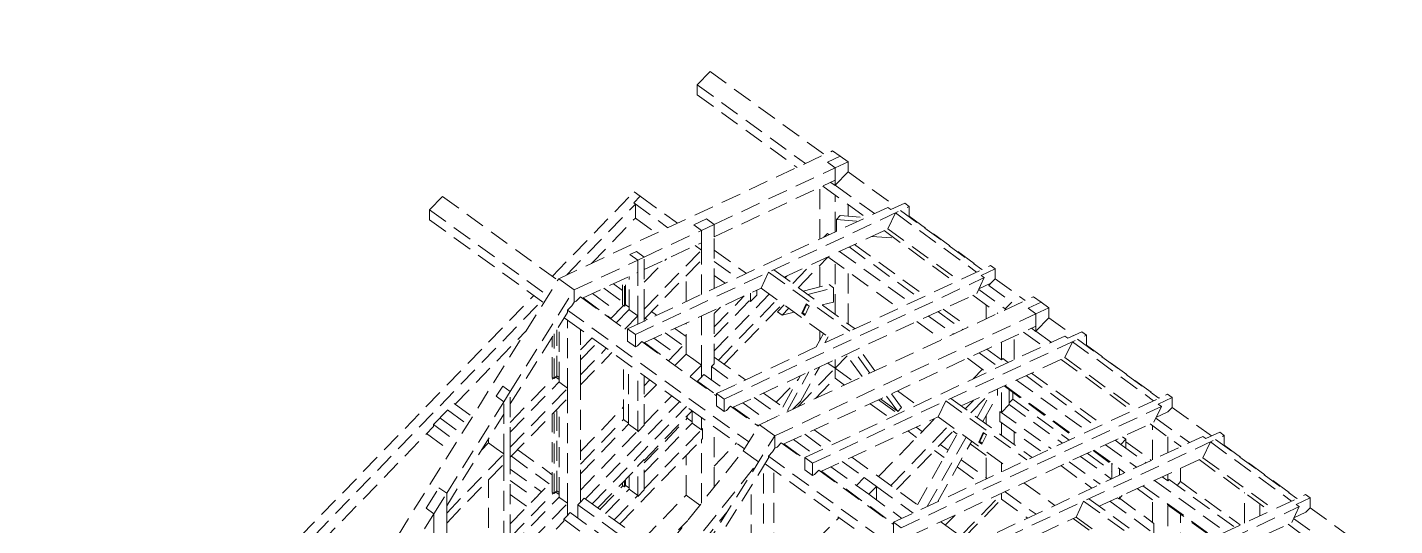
# Model space of a CAD drawing. Header units: millimetres. Extents: x 0 to 10920, y 0 to 297.
# Drawn here: x 4631.4 to 4904.7, y 197.4 to 297 of the extents above; entities that cross this region are included whole.
import ezdxf

# ---------------------------------------------------------------- set-up
doc = ezdxf.new("R2010")
doc.units = ezdxf.units.MM
doc.linetypes.add('K5LT_DASHED', pattern=[6, 4, -2])
doc.layers.add('Системный слой', color=7, linetype='Continuous')

# ---------------------------------------------------------------- blocks, each defined once
blk = doc.blocks.new('U349')
at = {"layer": 'Системный слой', "color": 7, "linetype": 'K5LT_DASHED', "lineweight": 18}
for p, q in [((4765.27, 285.53), (4767.84, 288.18)), ((4767.84, 288.18), (4790.7, 271.57)), ((4765.27, 283.53), (4765.27, 285.53)), ((4765.27, 285.53), (4786.91, 269.8)), ((4765.27, 283.53), (4785.23, 269.02)), ((4737.59, 246.77), (4792.35, 272.34)), ((4791.31, 270.03), (4793.88, 271.23)), ((4792.35, 272.34), (4793.88, 271.23)), ((4793.88, 271.23), (4795.42, 270.12)), ((4768.68, 257.63), (4792.84, 268.92)), ((4791.31, 270.03), (4792.84, 268.92)), ((4792.84, 268.92), (4795.42, 270.12)), ((4792.84, 265.39), (4792.84, 268.92)), ((4792.84, 265.49), (4795.42, 268.14)), ((4795.42, 268.14), (4795.42, 270.12)), ((4795.42, 268.14), (4805.1, 261.11)), ((4768.68, 255.16), (4792.84, 266.44)), ((4790.37, 265.29), (4799.02, 259)), ((4791.96, 266.03), (4792.84, 265.39)), ((4792.84, 265.49), (4800.7, 259.78)), ((4711.79, 260.53), (4714.36, 263.19)), ((4714.36, 263.19), (4737.39, 246.45)), ((4736.31, 247.24), (4752.67, 264.13)), ((4752.61, 261.91), (4753.89, 263.24)), ((4752.67, 264.13), (4753.89, 263.24)), ((4753.89, 263.24), (4761.31, 257.85)), ((4789.78, 254.68), (4789.78, 265.01)), ((4792.84, 256.12), (4792.84, 263.49)), ((4711.79, 258.53), (4711.79, 260.53)), ((4711.79, 260.53), (4735.44, 243.35)), ((4739.19, 247.52), (4752.91, 261.69)), ((4751.37, 236.75), (4803.35, 261.02)), ((4752.61, 261.91), (4759.41, 256.96)), ((4752.91, 258.89), (4752.91, 261.69)), ((4752.91, 235.64), (4807.67, 261.21)), ((4795.42, 259.27), (4795.42, 261.62)), ((4803.35, 261.02), (4803.96, 260.58)), ((4803.37, 256.73), (4804.88, 259.91)), ((4803.96, 260.58), (4806.75, 261.88)), ((4804.88, 259.91), (4821.12, 248.11)), ((4805.92, 260.39), (4822.16, 248.59)), ((4806.75, 261.88), (4807.67, 261.21)), ((4807.67, 259.24), (4807.67, 261.21)), ((4711.79, 258.53), (4734.58, 241.97)), ((4744.14, 249.83), (4752.91, 258.89)), ((4752.91, 258.89), (4757.07, 255.87)), ((4764.57, 257.54), (4767.14, 258.74)), ((4764.57, 257.54), (4766.1, 256.43)), ((4766.1, 256.43), (4768.68, 257.63)), ((4767.14, 258.74), (4768.68, 257.63)), ((4768.68, 255.16), (4768.68, 257.63)), ((4793.1, 258.58), (4793.87, 259.38)), ((4793.1, 256.24), (4793.1, 258.58)), ((4793.1, 258.58), (4797.44, 258.26)), ((4793.87, 259.38), (4799.02, 259)), ((4807.61, 259.17), (4807.67, 259.24)), ((4807.67, 259.24), (4822.26, 248.64)), ((4754.66, 251.09), (4766.1, 256.43)), ((4766.1, 253.96), (4766.1, 256.43)), ((4768.68, 244.83), (4768.68, 255.16)), ((4782.66, 247.06), (4803.37, 256.73)), ((4790.6, 255.07), (4791.31, 255.8)), ((4791.31, 255.8), (4791.65, 255.56)), ((4800.17, 255.23), (4804.67, 254.9)), ((4802.63, 256.38), (4816.79, 246.09)), ((4803.37, 256.73), (4817.54, 246.43)), ((4751.84, 251.6), (4753.13, 252.2)), ((4751.84, 251.6), (4753.38, 250.49)), ((4753.13, 252.2), (4754.66, 251.09)), ((4754.66, 248.62), (4766.1, 253.96)), ((4754.66, 240.68), (4766.1, 252.49)), ((4764.88, 253.39), (4766.1, 252.49)), ((4766.1, 252.49), (4766.1, 253.96)), ((4766.1, 250.49), (4766.1, 252.49)), ((4768.68, 252.5), (4775.1, 247.83)), ((4793.74, 252.23), (4807.91, 241.94)), ((4795.63, 253.12), (4809.8, 242.82)), ((4796.7, 253.61), (4810.86, 243.32)), ((4740.65, 244.55), (4753.38, 250.49)), ((4753.38, 250.49), (4754.66, 251.09)), ((4753.38, 248.02), (4753.38, 250.49)), ((4754.66, 240.68), (4754.66, 251.09)), ((4754.66, 246.07), (4759.16, 250.72)), ((4754.66, 238.68), (4766.1, 250.49)), ((4766.1, 243.63), (4766.1, 250.49)), ((4768.68, 250.23), (4773.2, 246.94)), ((4769.15, 223.84), (4823.91, 249.41)), ((4784.36, 245.83), (4787.94, 249.53)), ((4785.5, 245), (4791.31, 251)), ((4789.78, 245.14), (4789.78, 249.42)), ((4791.31, 251), (4791.31, 251.1)), ((4791.39, 251.14), (4805.56, 240.84)), ((4792.84, 239.66), (4792.84, 250.08)), ((4822.04, 247.44), (4824.83, 248.74)), ((4823.91, 249.41), (4824.83, 248.74)), ((4824.83, 246.77), (4824.83, 248.74)), ((4667.26, 134.45), (4737.59, 246.77)), ((4737.59, 246.77), (4740.65, 244.55)), ((4742.33, 242.86), (4753.38, 248.02)), ((4750.31, 241.58), (4750.31, 246.59)), ((4750.71, 241.29), (4750.71, 246.77)), ((4750.97, 241.56), (4750.97, 246.89)), ((4751.66, 240.6), (4751.66, 247.21)), ((4753.38, 239.36), (4753.38, 248.02)), ((4763.04, 242.2), (4763.04, 247.33)), ((4768.68, 247.43), (4770.86, 245.85)), ((4770.68, 222.72), (4822.65, 246.99)), ((4778.04, 244.9), (4779.55, 248.08)), ((4779.55, 248.08), (4795.79, 236.28)), ((4780.59, 248.57), (4796.83, 236.76)), ((4782.83, 246.94), (4783.17, 247.3)), ((4795.42, 237.79), (4795.42, 248.21)), ((4821.14, 243.82), (4822.65, 246.99)), ((4822.04, 247.44), (4822.65, 246.99)), ((4823.95, 245.86), (4824.83, 246.77)), ((4824.83, 246.77), (4830.84, 242.4)), ((4673.48, 182.4), (4732.6, 243.41)), ((4727.92, 224.22), (4740.65, 244.55)), ((4740.65, 242.07), (4740.65, 244.55)), ((4744.35, 243.8), (4749.34, 240.18)), ((4746.63, 244.86), (4750.31, 242.19)), ((4748.52, 245.75), (4750.31, 244.45)), ((4754.59, 233.95), (4778.04, 244.9)), ((4768.68, 232.34), (4779.69, 243.7)), ((4768.68, 237.14), (4774.68, 243.33)), ((4772.36, 221.04), (4821.14, 243.82)), ((4775.9, 242.59), (4775.9, 243.9)), ((4775.9, 242.19), (4777.18, 243.51)), ((4777.18, 243.51), (4777.18, 244.5)), ((4778.04, 244.9), (4792.21, 234.61)), ((4786.46, 244.3), (4791.62, 245.61)), ((4787.38, 243.63), (4792.54, 244.94)), ((4791.62, 245.61), (4792.54, 244.94)), ((4792.54, 242.11), (4792.54, 244.94)), ((4820.4, 243.47), (4825.37, 239.85)), ((4821.54, 244.64), (4826.86, 240.77)), ((4821.59, 244.76), (4823.95, 245.86)), ((4823.55, 245.44), (4823.95, 245.86)), ((4823.55, 245.44), (4828.14, 242.1)), ((4676.29, 182.61), (4734.13, 242.3)), ((4739.36, 240.49), (4740.2, 241.36)), ((4740.2, 241.36), (4740.65, 242.07)), ((4740.65, 242.07), (4741.1, 242.28)), ((4741.1, 242.28), (4741.94, 243.15)), ((4741.94, 243.15), (4751.37, 236.29)), ((4742.46, 242.92), (4748.05, 238.85)), ((4747.97, 238.76), (4750.54, 241.42)), ((4749.09, 237.95), (4751.66, 240.6)), ((4750.31, 241.58), (4750.71, 241.29)), ((4750.71, 241.29), (4750.97, 241.56)), ((4750.97, 241.56), (4751.66, 241.06)), ((4751.66, 240.6), (4751.84, 240.47)), ((4754.66, 238.68), (4754.66, 240.68)), ((4768.68, 235.14), (4775.9, 242.59)), ((4768.68, 239.83), (4769.91, 241.11)), ((4768.68, 229.75), (4768.68, 240.53)), ((4769.51, 230.5), (4781.22, 242.59)), ((4770.64, 229.67), (4782.36, 241.76)), ((4775.67, 242.35), (4775.9, 242.19)), ((4775.9, 242.19), (4775.9, 242.59)), ((4777.73, 217.6), (4832.49, 243.17)), ((4781.33, 240.17), (4782.67, 241.54)), ((4782.25, 239.5), (4783.59, 240.87)), ((4786.16, 239.86), (4787.06, 241.77)), ((4786.36, 239.96), (4787.18, 241.68)), ((4786.77, 239.41), (4787.68, 241.32)), ((4787.06, 241.77), (4787.68, 241.32)), ((4790.27, 241.54), (4792.54, 242.11)), ((4814.47, 240.7), (4819.44, 237.08)), ((4823.03, 238.75), (4823.03, 241.56)), ((4826.86, 240.77), (4828.14, 242.1)), ((4826.86, 240.54), (4826.86, 240.77)), ((4826.86, 240.77), (4827.05, 240.63)), ((4831.45, 240.86), (4834.02, 242.06)), ((4831.45, 240.86), (4832.98, 239.75)), ((4832.49, 243.17), (4834.02, 242.06)), ((4832.98, 239.75), (4835.56, 240.95)), ((4834.02, 242.06), (4835.56, 240.95)), ((4835.56, 238.97), (4835.56, 240.95)), ((4727.92, 221.74), (4739.36, 240.02)), ((4738.71, 238.97), (4739.36, 238.49)), ((4739.36, 240.49), (4775.58, 214.18)), ((4739.36, 240.02), (4739.36, 240.49)), ((4739.36, 238.49), (4774.72, 212.8)), ((4739.36, 224.89), (4739.36, 238.49)), ((4750.81, 236.7), (4753.38, 239.36)), ((4751.84, 240.47), (4753.38, 239.36)), ((4753.38, 237.69), (4753.38, 239.36)), ((4754.66, 238.29), (4754.66, 238.68)), ((4754.86, 238.88), (4755.28, 238.58)), ((4756.14, 240.21), (4757.17, 239.46)), ((4763.04, 231.72), (4763.04, 237.9)), ((4766.1, 229.49), (4766.1, 239.33)), ((4780.79, 215.38), (4832.98, 239.75)), ((4781.33, 240.17), (4782.25, 239.5)), ((4782.25, 239.5), (4784.64, 240.11)), ((4786.16, 239.86), (4786.36, 239.96)), ((4786.16, 239.86), (4786.77, 239.41)), ((4786.36, 239.96), (4786.86, 239.6)), ((4809.16, 238.22), (4814.14, 234.61)), ((4811.51, 239.32), (4816.49, 235.7)), ((4813.4, 240.2), (4818.38, 236.59)), ((4832.98, 236.22), (4832.98, 239.75)), ((4832.98, 236.32), (4835.56, 238.97)), ((4835.56, 238.97), (4840.49, 235.39)), ((4716.89, 221.71), (4731.03, 236.3)), ((4736.3, 227.12), (4736.3, 235.13)), ((4736.7, 226.83), (4736.7, 235.76)), ((4737.21, 227.36), (4737.21, 236.58)), ((4737.65, 226.14), (4737.65, 237.28)), ((4741.94, 227.55), (4741.94, 236.63)), ((4751.37, 234.28), (4751.37, 236.75)), ((4751.37, 236.75), (4752.91, 235.64)), ((4752.91, 233.17), (4752.91, 235.64)), ((4758.88, 235.96), (4762.43, 233.38)), ((4760.78, 236.84), (4763.04, 235.2)), ((4782.47, 213.69), (4832.98, 237.27)), ((4786.77, 211.03), (4838.74, 235.3)), ((4788.3, 209.92), (4843.06, 235.49)), ((4789.05, 233.13), (4790.54, 235.82)), ((4789.78, 234.45), (4789.78, 236.37)), ((4790.79, 233.94), (4791.46, 235.15)), ((4828.66, 230.6), (4828.66, 235.26)), ((4830.51, 236.12), (4834.41, 233.28)), ((4832.1, 236.86), (4832.98, 236.22)), ((4832.98, 236.32), (4836.09, 234.06)), ((4838.74, 235.3), (4839.35, 234.86)), ((4839.35, 234.86), (4842.14, 236.16)), ((4842.14, 236.16), (4843.06, 235.49)), ((4843.06, 233.52), (4843.06, 235.49)), ((4741.94, 232.54), (4744.26, 234.94)), ((4741.94, 230.57), (4745.38, 234.12)), ((4741.94, 227.55), (4747.1, 232.88)), ((4751.37, 234.28), (4752.91, 233.17)), ((4752.91, 233.17), (4753.35, 233.37)), ((4753.35, 233.37), (4754.19, 234.24)), ((4754.19, 234.24), (4769.15, 223.37)), ((4754.66, 233.9), (4754.66, 233.99)), ((4754.72, 234.01), (4759.6, 230.46)), ((4756.61, 234.9), (4760.89, 231.79)), ((4759.51, 230.37), (4763.04, 234.01)), ((4799.8, 227.91), (4796.59, 232.35)), ((4800.81, 228.38), (4797.59, 232.82)), ((4823.14, 232.68), (4826.09, 230.53)), ((4826.09, 230.53), (4826.09, 234.06)), ((4838.76, 231.01), (4840.27, 234.19)), ((4840.27, 234.19), (4856.51, 222.39)), ((4841.31, 234.68), (4857.55, 222.87)), ((4843, 233.45), (4843.06, 233.52)), ((4843.06, 233.52), (4857.65, 222.92)), ((4741.94, 225.55), (4748.23, 232.05)), ((4750.57, 218.65), (4750.57, 230.35)), ((4751.54, 217.69), (4751.54, 229.65)), ((4760.82, 229.43), (4763.04, 231.72)), ((4763.04, 231.72), (4764.57, 230.61)), ((4764.57, 230.61), (4766.1, 229.49)), ((4768.42, 229.48), (4768.68, 229.75)), ((4768.68, 231.1), (4774.95, 226.55)), ((4791.41, 229.93), (4792.84, 228.89)), ((4792.84, 228.89), (4795.25, 231.37)), ((4792.84, 228.89), (4792.84, 230.6)), ((4798.27, 227.2), (4795.05, 231.63)), ((4818.05, 221.34), (4838.76, 231.01)), ((4819.28, 230.87), (4823.18, 228.04)), ((4821.62, 231.97), (4825.53, 229.13)), ((4826.09, 230.53), (4826.35, 230.8)), ((4826.35, 230.8), (4827.42, 230.02)), ((4838.02, 230.66), (4852.19, 220.37)), ((4838.76, 231.01), (4852.93, 220.72)), ((4727.92, 218.07), (4736.53, 226.96)), ((4736.3, 227.12), (4736.7, 226.83)), ((4736.7, 226.83), (4737.21, 227.36)), ((4736.99, 227.13), (4737.65, 226.65)), ((4737.21, 227.36), (4737.65, 227.05)), ((4741.94, 225.55), (4741.94, 227.55)), ((4753.38, 216.36), (4753.38, 228.31)), ((4754.66, 217.68), (4754.66, 227.38)), ((4763.88, 227.2), (4766.1, 229.49)), ((4765.33, 226.3), (4766.1, 227.09)), ((4766.1, 227.09), (4766.1, 229.49)), ((4766.1, 227.09), (4766.36, 227.36)), ((4766.36, 227.36), (4766.62, 227.62)), ((4766.62, 227.62), (4770.78, 224.6)), ((4768.16, 229.22), (4768.42, 229.48)), ((4768.16, 226.5), (4768.16, 229.22)), ((4768.16, 229.22), (4773.05, 225.66)), ((4782.41, 221.12), (4785.85, 227.33)), ((4783.33, 220.45), (4787.58, 228.14)), ((4785.36, 221.17), (4792.84, 228.89)), ((4785.89, 222.25), (4789.69, 229.13)), ((4788.9, 222.82), (4792.84, 226.89)), ((4792.84, 228.89), (4796.39, 226.32)), ((4792.84, 227.89), (4792.84, 228.89)), ((4792.84, 226.89), (4792.84, 227.89)), ((4792.84, 226.89), (4794.71, 225.53)), ((4820.45, 226.76), (4822.3, 228.67)), ((4831.02, 227.4), (4845.19, 217.1)), ((4832.09, 227.9), (4846.26, 217.6)), ((4725.1, 223.28), (4726.39, 225.33)), ((4726.39, 225.33), (4727.92, 224.22)), ((4726.64, 222.16), (4727.92, 224.22)), ((4727.92, 216.1), (4737.65, 226.14)), ((4727.92, 213.09), (4739.36, 224.89)), ((4727.92, 213.09), (4727.92, 224.22)), ((4737.65, 226.14), (4737.83, 226.01)), ((4737.83, 226.01), (4739.36, 224.89)), ((4739.36, 222.89), (4739.36, 224.89)), ((4741.94, 204.55), (4741.94, 225.55)), ((4754.66, 225.37), (4755.81, 226.55)), ((4754.66, 223.07), (4757.11, 225.6)), ((4765.33, 226.3), (4769.15, 223.52)), ((4765.33, 226.15), (4765.33, 226.3)), ((4781.05, 222.11), (4785.49, 226.69)), ((4805.31, 224.35), (4809.21, 221.52)), ((4819.97, 219.95), (4824.01, 224.12)), ((4821.24, 219.03), (4824.14, 224.19)), ((4825.32, 223.52), (4825.32, 224.74)), ((4826.09, 220.03), (4826.09, 225.09)), ((4826.62, 225.34), (4840.79, 215.05)), ((4826.78, 225.42), (4840.95, 215.12)), ((4827.63, 221.62), (4827.63, 224.61)), ((4829.13, 226.51), (4843.3, 216.22)), ((4712.55, 217.62), (4716.66, 221.87)), ((4715.2, 203.89), (4726.64, 222.16)), ((4716.66, 221.87), (4720.33, 219.21)), ((4725.1, 223.28), (4726.64, 222.16)), ((4726.64, 211.76), (4726.64, 222.16)), ((4727.92, 211.09), (4739.36, 222.89)), ((4739.36, 201.89), (4739.36, 222.89)), ((4742.93, 202.78), (4761.77, 222.22)), ((4754.66, 217.68), (4760.17, 223.37)), ((4769.15, 221.36), (4769.15, 223.84)), ((4769.15, 223.84), (4770.68, 222.72)), ((4770.68, 220.25), (4770.68, 222.72)), ((4774.38, 221.98), (4779.36, 218.36)), ((4776.66, 223.04), (4781.63, 219.43)), ((4778.55, 223.93), (4783.53, 220.31)), ((4784.41, 220.72), (4785.89, 222.25)), ((4799.85, 221.8), (4803.75, 218.96)), ((4801.52, 222.58), (4805.43, 219.75)), ((4801.9, 222.76), (4805.36, 220.25)), ((4805.36, 220.25), (4803.12, 223.33)), ((4806.13, 221.04), (4804.13, 223.8)), ((4804.54, 198.12), (4859.3, 223.69)), ((4813.43, 219.18), (4814.94, 222.36)), ((4814.94, 222.36), (4831.18, 210.56)), ((4815.98, 222.85), (4832.22, 211.05)), ((4818.83, 220.78), (4820.47, 222.47)), ((4822.35, 218.22), (4825.32, 223.52)), ((4826.09, 220.03), (4827.63, 221.62)), ((4827.63, 221.96), (4828.36, 222.71)), ((4827.63, 221.62), (4838.29, 213.88)), ((4828.36, 222.71), (4828.36, 224.09)), ((4828.36, 222.71), (4839.64, 214.51)), ((4857.43, 221.72), (4860.22, 223.02)), ((4857.43, 221.72), (4858.05, 221.27)), ((4859.3, 223.69), (4860.22, 223.02)), ((4860.22, 221.05), (4860.22, 223.02)), ((4713.83, 218.95), (4718.19, 215.79)), ((4713.84, 218.94), (4713.84, 218.96)), ((4715.2, 201.42), (4726.64, 219.69)), ((4715.38, 220.54), (4719.35, 217.65)), ((4736.3, 204.12), (4736.3, 219.73)), ((4736.7, 203.83), (4736.7, 220.14)), ((4737.21, 204.36), (4737.21, 220.67)), ((4737.65, 203.14), (4737.65, 221.12)), ((4741.94, 212.23), (4750.57, 221.14)), ((4744.3, 201.79), (4763.13, 221.22)), ((4754.66, 210.48), (4764.27, 220.4)), ((4754.66, 209.97), (4763.3, 218.88)), ((4763.3, 218.88), (4763.3, 219.4)), ((4763.3, 218.88), (4764.27, 218.18)), ((4764.27, 217.93), (4764.27, 220.39)), ((4766.1, 216.59), (4766.1, 219.06)), ((4769.15, 221.36), (4770.68, 220.25)), ((4770.68, 220.25), (4771.12, 220.46)), ((4771.12, 220.46), (4771.96, 221.33)), ((4771.96, 221.33), (4777.53, 217.28)), ((4772.49, 221.1), (4777.59, 217.39)), ((4789.98, 208.23), (4813.43, 219.18)), ((4801.53, 207.23), (4812.84, 218.91)), ((4805.36, 220.25), (4806.13, 221.04)), ((4806.07, 197.01), (4858.05, 221.27)), ((4812.82, 218.9), (4812.83, 218.89)), ((4813.43, 219.18), (4827.6, 208.89)), ((4823.03, 217.73), (4823.03, 219.43)), ((4825.78, 220.25), (4836.02, 212.82)), ((4825.78, 218.25), (4825.78, 220.25)), ((4856.53, 218.1), (4858.05, 221.27)), ((4856.93, 218.92), (4863.67, 214.02)), ((4856.98, 219.04), (4859.34, 220.14)), ((4859.34, 220.14), (4860.22, 221.05)), ((4860.22, 221.05), (4868.07, 215.35)), ((4690.15, 194.11), (4712.55, 217.22)), ((4712.55, 217.22), (4712.55, 217.62)), ((4712.55, 217.62), (4717.21, 214.23)), ((4741.94, 209.74), (4750.57, 218.65)), ((4741.94, 207.78), (4751.54, 217.69)), ((4741.94, 204.55), (4753.38, 216.36)), ((4750.57, 218.65), (4751.54, 217.94)), ((4751.54, 217.69), (4753.38, 216.36)), ((4753.38, 216.16), (4754.66, 217.48)), ((4753.38, 216.16), (4753.38, 216.36)), ((4754.66, 208.02), (4764.27, 217.93)), ((4754.66, 217.48), (4754.66, 217.68)), ((4754.66, 204.78), (4766.1, 216.59)), ((4764.27, 217.93), (4766.1, 216.59)), ((4766.1, 216.59), (4766.36, 216.86)), ((4766.36, 214.86), (4766.36, 216.86)), ((4768.68, 205.13), (4768.68, 217.19)), ((4774.47, 212.39), (4777.73, 217.6)), ((4777.73, 217.6), (4780.79, 215.38)), ((4788.66, 216.58), (4792.57, 213.74)), ((4803.98, 205.45), (4815.69, 217.54)), ((4805.12, 204.62), (4816.83, 216.71)), ((4807.35, 216.35), (4809.12, 215.06)), ((4807.75, 195.32), (4856.53, 218.1)), ((4809.03, 217.13), (4810.26, 216.24)), ((4809.28, 201.6), (4817.51, 216.22)), ((4816.41, 216.28), (4817.21, 215.7)), ((4821.55, 214.14), (4822.45, 216.05)), ((4821.76, 214.24), (4822.57, 215.96)), ((4822.45, 216.05), (4823.07, 215.6)), ((4825.78, 218.25), (4834.34, 212.04)), ((4826.09, 215.5), (4826.09, 218.03)), ((4828.66, 213.63), (4828.66, 216.16)), ((4855.79, 217.75), (4861.99, 213.24)), ((4856.27, 210.57), (4856.27, 217.4)), ((4866.93, 214.82), (4869.72, 216.12)), ((4869.72, 216.12), (4870.64, 215.45)), ((4711.18, 215.82), (4716.01, 212.31)), ((4722.14, 212.5), (4723.57, 213.99)), ((4723.48, 214.65), (4723.57, 214.59)), ((4723.57, 213.99), (4723.57, 214.8)), ((4723.57, 213.99), (4725.1, 212.87)), ((4734.91, 142.09), (4780.79, 215.38)), ((4749.81, 197.78), (4766.1, 214.59)), ((4766.1, 214.59), (4766.36, 214.86)), ((4766.1, 201.9), (4766.1, 214.59)), ((4768.68, 209.34), (4773.14, 213.95)), ((4780.79, 212.9), (4780.79, 215.38)), ((4781.24, 213.11), (4782.08, 213.98)), ((4782.08, 213.98), (4786.77, 210.57)), ((4782.6, 213.75), (4786.77, 210.72)), ((4784.49, 214.63), (4788.4, 211.8)), ((4786.77, 215.69), (4790.67, 212.86)), ((4811.25, 201.25), (4819.04, 215.11)), ((4813.36, 202.24), (4820.15, 214.31)), ((4813.84, 213.63), (4815.41, 212.49)), ((4814.34, 190.99), (4866.32, 215.26)), ((4815.88, 189.88), (4870.64, 215.45)), ((4819.85, 213.79), (4823.03, 211.48)), ((4821.55, 214.14), (4821.76, 214.24)), ((4821.55, 214.14), (4822.16, 213.7)), ((4821.76, 214.24), (4822.25, 213.88)), ((4822.16, 213.7), (4823.07, 215.6)), ((4846.9, 213.6), (4853.1, 209.09)), ((4848.8, 214.48), (4849.94, 213.65)), ((4849.94, 213.65), (4850.97, 214.71)), ((4849.94, 213.65), (4855, 209.98)), ((4850.31, 215.19), (4850.97, 214.71)), ((4850.97, 212.9), (4850.97, 214.71)), ((4850.97, 214.17), (4856.06, 210.47)), ((4859.34, 212), (4859.34, 215.17)), ((4861.91, 213.2), (4861.91, 213.3)), ((4866.32, 215.26), (4866.93, 214.82)), ((4866.34, 210.97), (4867.85, 214.15)), ((4867.85, 214.15), (4884.09, 202.35)), ((4868.89, 214.64), (4885.13, 202.83)), ((4870.58, 213.41), (4870.64, 213.48)), ((4870.64, 213.48), (4870.64, 215.45)), ((4870.64, 213.48), (4885.23, 202.88)), ((4707.41, 128.22), (4774.47, 212.39)), ((4715.2, 199.95), (4726.64, 211.76)), ((4722.31, 212.79), (4722.37, 212.75)), ((4725.1, 212.87), (4726.64, 211.76)), ((4726.64, 209.76), (4726.64, 211.76)), ((4727.92, 211.09), (4727.92, 213.09)), ((4727.92, 189.69), (4727.92, 211.09)), ((4728.12, 211.29), (4735.69, 205.78)), ((4729.4, 212.61), (4736.3, 207.6)), ((4735.97, 141.32), (4779.5, 210.85)), ((4753.38, 209.36), (4754.66, 210.68)), ((4754.66, 210.48), (4754.66, 210.68)), ((4754.66, 204.58), (4754.66, 210.48)), ((4763.04, 203.52), (4763.04, 211.43)), ((4774.47, 212.39), (4777.53, 210.17)), ((4779.5, 211.32), (4780.35, 212.19)), ((4779.5, 211.32), (4802.03, 194.96)), ((4779.5, 210.85), (4779.5, 211.32)), ((4780.35, 212.19), (4780.79, 212.9)), ((4780.79, 212.9), (4781.24, 213.11)), ((4786.77, 208.56), (4786.77, 211.03)), ((4786.77, 211.03), (4788.3, 209.92)), ((4796.17, 211.12), (4810.34, 200.83)), ((4812.71, 212.46), (4814.61, 211.07)), ((4818.05, 210.58), (4823.2, 206.83)), ((4823.03, 206.96), (4823.03, 212.21)), ((4841.89, 211.26), (4848.1, 206.75)), ((4843.24, 211.89), (4848.15, 208.32)), ((4844.4, 212.43), (4848.2, 209.67)), ((4844.56, 212.5), (4850.76, 208)), ((4845.63, 201.3), (4866.34, 210.97)), ((4865.59, 210.62), (4879.76, 200.33)), ((4866.34, 210.97), (4880.51, 200.68)), ((4710.47, 126), (4777.53, 210.17)), ((4715.2, 197.95), (4726.64, 209.76)), ((4726.64, 188.36), (4726.64, 209.76)), ((4727.92, 208.71), (4734.15, 204.19)), ((4745.44, 200.96), (4753.38, 209.16)), ((4753.38, 209.16), (4753.38, 209.36)), ((4753.38, 203.26), (4753.38, 209.16)), ((4778.54, 173.88), (4778.54, 209.3)), ((4778.85, 209.8), (4802.03, 192.96)), ((4780.59, 173.97), (4780.59, 208.53)), ((4786.77, 208.56), (4788.3, 207.45)), ((4788.3, 207.45), (4788.3, 209.92)), ((4788.74, 207.66), (4789.58, 208.52)), ((4789.58, 208.52), (4804.54, 197.66)), ((4790.11, 208.29), (4804.54, 197.81)), ((4792, 209.18), (4797.11, 205.47)), ((4794.27, 210.24), (4798.65, 207.06)), ((4817.25, 209.16), (4821.52, 206.05)), ((4826.09, 208.18), (4826.09, 209.99)), ((4837.94, 209.42), (4844.15, 204.91)), ((4839.62, 210.2), (4845.82, 205.69)), ((4848.15, 206.78), (4848.15, 209.89)), ((4848.2, 209.67), (4848.2, 209.86)), ((4849.68, 207.5), (4849.68, 208.78)), ((4861.91, 206.23), (4861.91, 208.9)), ((4711.09, 200.9), (4713.66, 205)), ((4713.66, 205), (4715.2, 203.89)), ((4723.57, 190.99), (4723.57, 206.6)), ((4727.92, 206.45), (4732.86, 202.86)), ((4727.92, 197.77), (4736.3, 206.42)), ((4745.84, 200.67), (4750.43, 205.4)), ((4750.31, 205.48), (4750.31, 205.99)), ((4750.31, 205.48), (4750.71, 205.19)), ((4750.71, 205.19), (4750.71, 206.41)), ((4750.71, 205.19), (4750.97, 205.46)), ((4750.97, 205.46), (4750.97, 206.67)), ((4750.97, 205.46), (4751.66, 204.96)), ((4751.66, 204.7), (4751.66, 207.39)), ((4776.08, 175.66), (4776.08, 205.39)), ((4788.3, 207.45), (4788.74, 207.66)), ((4797.11, 205.47), (4798.65, 207.06)), ((4797.11, 205.47), (4799.56, 203.69)), ((4798.65, 207.06), (4801.1, 205.28)), ((4799.56, 203.69), (4801.1, 205.28)), ((4801.1, 202.57), (4801.1, 205.28)), ((4801.1, 205.28), (4808.44, 199.94)), ((4830.59, 205.98), (4836.79, 201.48)), ((4854.36, 205.38), (4868.53, 195.08)), ((4856.71, 206.47), (4870.88, 196.18)), ((4858.22, 207.18), (4859.34, 206.37)), ((4859.34, 206.37), (4859.34, 207.7)), ((4859.34, 206.37), (4859.59, 206.64)), ((4859.59, 206.64), (4872.77, 197.06)), ((4861.19, 205.48), (4861.91, 206.23)), ((4861.91, 206.23), (4873.83, 197.56)), ((4712.62, 199.78), (4715.2, 203.89)), ((4715.2, 199.95), (4715.2, 203.89)), ((4727.92, 195.07), (4736.53, 203.96)), ((4727.92, 203.65), (4731.27, 201.22)), ((4727.92, 193.1), (4737.65, 203.14)), ((4736.3, 204.12), (4736.7, 203.83)), ((4736.7, 203.83), (4737.21, 204.36)), ((4736.99, 204.13), (4737.65, 203.65)), ((4737.21, 204.36), (4737.65, 204.05)), ((4737.65, 203.14), (4737.83, 203.01)), ((4737.83, 203.01), (4739.36, 201.89)), ((4741.94, 202.15), (4741.94, 204.55)), ((4741.94, 202.15), (4742.71, 202.94)), ((4742.71, 202.94), (4758.05, 191.79)), ((4746.96, 199.85), (4751.66, 204.7)), ((4748.68, 198.61), (4753.38, 203.46)), ((4751.66, 204.7), (4753.38, 203.46)), ((4753.38, 203.26), (4754.66, 204.58)), ((4753.38, 203.26), (4753.38, 203.46)), ((4754.31, 194.51), (4763.04, 203.52)), ((4754.66, 204.58), (4754.66, 204.78)), ((4763.04, 203.52), (4765.8, 201.51)), ((4799.56, 203.69), (4806.17, 198.88)), ((4817.93, 195.31), (4826.09, 203.73)), ((4818.5, 194.9), (4826.09, 202.73)), ((4825.96, 203.82), (4826.09, 203.73)), ((4826.09, 202.73), (4826.09, 203.73)), ((4826.09, 202.73), (4831.33, 198.92)), ((4826.8, 204.21), (4833, 199.71)), ((4832.12, 178.08), (4886.88, 203.65)), ((4841.01, 199.14), (4842.52, 202.32)), ((4842.52, 202.32), (4858.76, 190.52)), ((4843.56, 202.81), (4859.8, 191.01)), ((4847.75, 202.29), (4856.58, 195.88)), ((4849.26, 203), (4849.68, 202.69)), ((4849.68, 202.89), (4850.23, 203.45)), ((4849.68, 202.69), (4849.68, 203.19)), ((4849.68, 202.89), (4856.58, 197.88)), ((4853.21, 204.84), (4856.27, 202.62)), ((4856.27, 198.1), (4856.27, 203.99)), ((4874.66, 197.94), (4874.66, 204.04)), ((4885.01, 201.68), (4887.8, 202.98)), ((4886.88, 203.65), (4887.8, 202.98)), ((4887.8, 201.01), (4887.8, 202.98)), ((4688.46, 161.18), (4712.62, 199.78)), ((4711.09, 200.9), (4712.62, 199.78)), ((4712.62, 171.9), (4712.62, 199.78)), ((4715.2, 197.95), (4715.2, 199.95)), ((4727.92, 190.09), (4739.36, 201.89)), ((4728.6, 146.68), (4771.45, 200.45)), ((4739.36, 199.49), (4739.36, 201.89)), ((4739.36, 199.49), (4739.62, 199.76)), ((4739.62, 199.76), (4739.88, 200.03)), ((4739.88, 200.03), (4752.46, 190.89)), ((4741.42, 201.62), (4741.68, 201.88)), ((4741.42, 198.9), (4741.42, 201.62)), ((4741.42, 201.62), (4754, 192.48)), ((4741.68, 201.88), (4741.94, 202.15)), ((4814.87, 197.54), (4816.82, 199.55)), ((4833.65, 176.97), (4885.62, 201.23)), ((4859.29, 201.6), (4859.29, 201.8)), ((4859.29, 201.6), (4868.37, 195.01)), ((4859.34, 191.34), (4859.34, 201.76)), ((4861.91, 191.99), (4861.91, 199.7)), ((4877.72, 199.37), (4877.72, 201.81)), ((4884.11, 198.06), (4885.62, 201.23)), ((4884.56, 199), (4886.92, 200.1)), ((4885.01, 201.68), (4885.62, 201.23)), ((4886.92, 200.1), (4887.8, 201.01)), ((4887.8, 201.01), (4896.87, 194.42)), ((4715.2, 176.95), (4715.2, 197.95)), ((4716.19, 175.18), (4738.59, 198.3)), ((4738.59, 198.7), (4739.36, 199.49)), ((4738.59, 198.7), (4751.17, 189.56)), ((4738.59, 198.3), (4738.59, 198.7)), ((4757.38, 192.28), (4763.38, 198.48)), ((4780.59, 185.62), (4793.62, 199.07)), ((4804.54, 195.65), (4804.54, 198.12)), ((4804.54, 198.12), (4806.07, 197.01)), ((4813.94, 198.21), (4820.14, 193.7)), ((4817.56, 188.19), (4841.01, 199.14)), ((4835.33, 175.28), (4884.11, 198.06)), ((4840.4, 198.86), (4854.56, 188.56)), ((4841.01, 199.14), (4855.18, 188.85)), ((4856.58, 195.88), (4856.58, 197.88)), ((4883.37, 197.71), (4891.41, 191.87)), ((4884.5, 198.88), (4893.08, 192.65))]:
    blk.add_line(p, q, dxfattribs=at)

msp = doc.modelspace()

# ---------------------------------------------------------------- block references
at = {"layer": 'Системный слой'}
msp.add_blockref('U349', (0, 0), dxfattribs=at)

doc.saveas('drawing.dxf')
